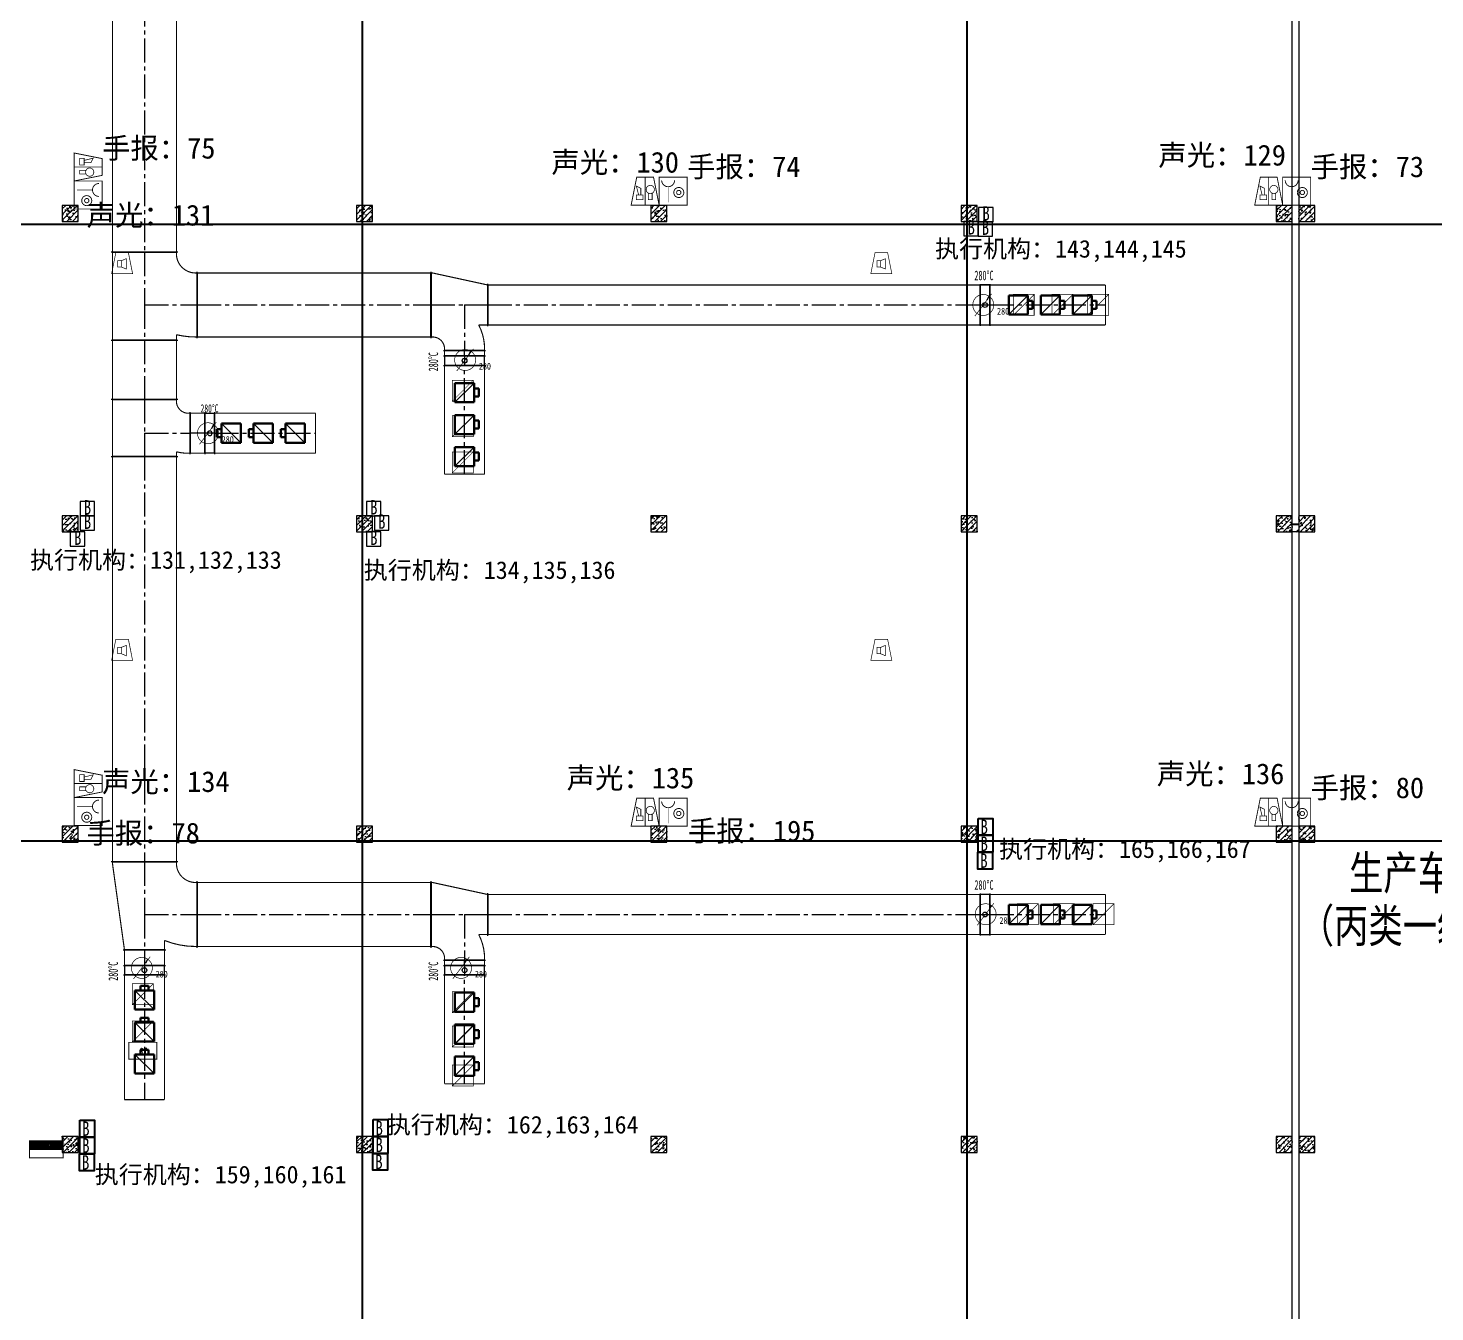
# Model space of a CAD drawing. Header units: millimetres. Extents: x -633009578 to 5705885, y -633235091 to 2571734.
# Drawn here: x 3562003 to 3605976, y 1928770 to 1968891 of the extents above; entities that cross this region are included whole.
import ezdxf

# ---------------------------------------------------------------- set-up
doc = ezdxf.new("R2010")
doc.units = ezdxf.units.MM
doc.header["$LTSCALE"] = 1000
doc.header["$MEASUREMENT"] = 0
doc.linetypes.add('CENTER2', pattern=[1.125, 0.75, -0.125, 0.125, -0.125])
doc.layers.get('0').update_dxf_attribs({"color": 9})
for name, color, linetype in [('000000000000电气', 7, 'Continuous'), ('A-COLUM(柱)', 255, 'Continuous'), ('A-FLOR(看线)', 8, 'Continuous'), ('A-HATH(填充)', 8, 'Continuous'), ('A-TEXT(房间)', 243, 'Continuous'), ('A-WALL(墙)', 255, 'Continuous'), ('DUCT-排烟中心线', 5, 'CENTER2'), ('DUCT-排烟法兰', 4, 'Continuous'), ('DUCT-排烟管', 2, 'Continuous'), ('DUCT-排烟管端线', 4, 'Continuous'), ('DUCT-排烟阀门', 7, 'Continuous'), ('DUCT-排风风口', 7, 'Continuous'), ('HVAC-water Dim-SF', 241, 'Continuous'), ('设备-消防', 3, 'Continuous'), ('设备-箱柜', 3, 'Continuous')]:
    doc.layers.add(name, color=color, linetype=linetype)
doc.styles.add('_TCH', font='simhei.ttf', dxfattribs={"width": 0.75, "bigfont": 'hztxt.shx'})
doc.styles.add('_THVAC_DIM', font='simhei.ttf', dxfattribs={"width": 0.8, "height": 3.5, "bigfont": 'HZTXT'})
doc.styles.add('IDQSTYLE', font='simhei.ttf', dxfattribs={"width": 0.707, "bigfont": 'hztxt.shx'})
doc.styles.add('SF', font='simhei.ttf', dxfattribs={"width": 0.75, "bigfont": '@@@hztxt.shx'})
doc.styles.get("Standard").update_dxf_attribs({"font": 'simhei.ttf', "bigfont": 'hztxt.shx'})
doc.styles.add('宋体', font='simhei.ttf')

# ---------------------------------------------------------------- blocks, each defined once
blk = doc.blocks.new('HC001303')
at = {"color": 0, "linetype": 'Continuous'}
blk.add_line((1.147673841419251, 1.538953517481514), (1.735401947549264, 2.599742189978989), dxfattribs=at)
at = {"color": 0, "linetype": 'Continuous', "const_width": 0.2}
blk.add_lwpolyline([(2.673745217742495e-14, -3.125, 0.1989123673796571), (2.209708691207992, -2.209708691207937, 0.1989123673796571), (3.125000000000028, -4.323120637516818e-16, 0.1989123673796568), (2.209708691207993, 2.209708691207993, 0.1989123673796569), (2.841876514387939e-14, 3.125, 0.1989123673796569), (-2.209708691207936, 2.209708691207994, 0.1989123673796568), (-3.124999999999972, 2.10353517373855e-15, 0.1989123673796572), (-2.209708691207937, -2.209708691207936, 0.1989123673796571)], format="xyb", close=True, dxfattribs=at)
blk.add_lwpolyline([(-2.500110713345594, -3.281016827298258), (2.47847216535268, 3.297393019579605)], dxfattribs=at)
at = {"color": 0, "style": 'IDQSTYLE', "width": 0.7}
for tag, p in [('280', (4.109408226946883, -2.854615367737885)), ('PSFHATT', (5.125000010000028, -3.281016827298258))]:
    blk.add_attdef(tag, p, '', height=2, dxfattribs=at)
blk = doc.blocks.new('HC001298')
at = {"color": 0, "linetype": 'Continuous', "const_width": 0.2}
blk.add_lwpolyline([(-3.125, 3.125), (3.125, 3.125), (3.125, -3.125), (-3.125, -3.125)], close=True, dxfattribs=at)
blk.add_lwpolyline([(-3.125, -3.125), (3.125, 3.125)], dxfattribs=at)
at = {"color": 0, "style": 'IDQSTYLE', "width": 0.7}
blk.add_attdef('PSFHATT', (5.125, -3.125), '', height=2.5, dxfattribs=at)
blk = doc.blocks.new('HC001213')
at = {"color": 0, "linetype": 'Continuous', "const_width": 0.2}
blk.add_lwpolyline([(-1.875, 3.125), (1.875, 3.125), (3.125, -3.125), (-3.125, -3.125)], close=True, dxfattribs=at)
for points in [[(-1.293653517016746, 0.7382802506738564), (-0.243653517016746, 0.7382802506738564), (-0.243653517016746, -1.136719749326144), (-1.293653517016746, -1.136719749326144), (-1.293653517016746, 0.7382802506738564)], [(-0.243653517016746, 0.7382802506738564), (1.231346482983254, 1.338280250673856), (1.231346482983254, -1.736719749326144), (-0.243653517016746, -1.136719749326144)]]:
    blk.add_lwpolyline(points, dxfattribs=at)
at = {"color": 0, "style": 'IDQSTYLE', "width": 0.7}
blk.add_attdef('PSFHATT', (5.125, -3.125), '', height=2.5, dxfattribs=at)
blk = doc.blocks.new('HC001212')
at = {"color": 0, "linetype": 'Continuous', "const_width": 0.2}
blk.add_lwpolyline([(-1.875, 3.125), (1.875, 3.125), (3.125, -3.125), (-3.125, -3.125)], close=True, dxfattribs=at)
at = {"color": 0, "linetype": 'Continuous'}
for points, const_width in [([(0, 3.125), (0, -3.125)], 0.2), ([(-1.459485991813081, -0.8805239327332393), (-1.95948599181308, 1.119476067266761), (-0.9594859918130805, 0.619476067266761), (-0.9594859918130805, -0.8805239327332393)], 0.16), ([(-1.959485991813081, -1.880523932733239), (-1.95948599181308, -0.8805239327332393), (-0.4594859918130805, -0.8805239327332393), (-0.4594859918130805, -1.880523932733239), (-1.959485991813081, -1.880523932733239)], 0.16), ([(0.7290485194275803, -0.380523932733239), (0.7290485194281489, -1.880523932733239), (1.569048519428149, -1.880523932733239), (1.569048519430491, -0.380523932733239)], 0.16)]:
    blk.add_lwpolyline(points, dxfattribs=dict(at, const_width=const_width))
at = {"color": 0, "linetype": 'Continuous', "const_width": 0.16}
blk.add_lwpolyline([(1.799048519428144, -0.2905239327332435, 0.1989123673796631), (2.068287334970649, 0.3594760672667566, 0.1989123673796631), (1.799048519428145, 1.009476067266757, 0.1989123673796404), (1.149048519428189, 1.278714882809276, 0.1989123673796654), (0.4990485194281443, 1.009476067266757, 0.198912367379653), (0.2298097038856248, 0.3594760672667572, 0.1989123673796529), (0.4990485194281444, -0.2905239327332433, 0.1989123673796571), (1.14904851942816, -0.5597627482757622, 0.1989123673796488)], format="xyb", close=True, dxfattribs=at)
at = {"color": 0, "style": 'IDQSTYLE', "width": 0.7}
blk.add_attdef('PSFHATT', (5.125, -3.125), '', height=2.5, dxfattribs=at)
blk = doc.blocks.new('HC001208')
at = {"color": 0, "linetype": 'Continuous', "const_width": 0.2}
blk.add_lwpolyline([(-3.125, 3.125), (3.125, 3.125), (3.125, -3.125), (-3.125, -3.125)], close=True, dxfattribs=at)
blk.add_lwpolyline([(-2.560875308812533, 2.421549273106315, 0.198912367379651), (-2.13910907372117, 1.40331550819771, 0.1989123673796632), (-1.120875308812534, 0.9815492731063138, 0.1989123673796561), (-0.1026415439039181, 1.403315508197666, 0.1989123673796525), (0.3191246911874668, 2.421549273106313)], format="xyb", dxfattribs=at)
at = {"color": 0, "linetype": 'Continuous', "const_width": 0.128}
blk.add_lwpolyline([(-1.120875308812544, 0.9815492731063138), (-1.120875308812535, -2.518826738720627)], dxfattribs=at)
at = {"color": 0, "linetype": 'Continuous', "const_width": 0.2}
for points in [[(2.383210274305692, -0.3093507400644881, 0.9999999999999997), (0.1432102743056918, -0.3093507400644877, 0.9999999999999999)], [(0.7832102743056915, -0.3093507400644884, 0.9999999999999994), (1.743210274305692, -0.3093507400644881, 0.9999999999999994)]]:
    blk.add_lwpolyline(points, format="xyb", close=True, dxfattribs=at)
at = {"color": 0, "style": 'IDQSTYLE', "width": 0.7}
blk.add_attdef('PSFHATT', (5.125, -3.125), '', height=2.5, dxfattribs=at)
blk = doc.blocks.new('HC001180')
at = {"color": 0, "linetype": 'Continuous', "const_width": 0.2}
blk.add_lwpolyline([(-3.125, 1.875000000000028), (3.125, 1.875000000000028), (3.125, -1.874999999999972), (-3.125, -1.874999999999972)], close=True, dxfattribs=at)
at = {"color": 0, "style": 'IDQSTYLE', "width": 0.7}
for tag, p in [('SI', (-0.7698887372055268, -0.8480397754184743)), ('PSFHATT', (5.125, -1.874999999999972))]:
    blk.add_attdef(tag, p, '', height=1.5, dxfattribs=at)
blk = doc.blocks.new('*X27')
at = {"color": 0}
for p, q in [((99.8306862801869, 192.7445173280992), (101.9907448318158, 194.9045758797282)), ((99.8306862801869, 193.1687813968112), (101.5664807631039, 194.9045758797282)), ((99.8306862801869, 193.5930454655231), (101.142216694392, 194.9045758797282)), ((99.8306862801869, 194.017309534235), (100.71795262568, 194.9045758797282)), ((99.8306862801869, 194.441573602947), (100.2936885569681, 194.9045758797282)), ((99.8306862801869, 194.8658376716589), (99.86942448825616, 194.9045758797282)), ((99.91500890052772, 192.4045758797282), (102.4150089005277, 194.9045758797282)), ((100.3392729692396, 192.4045758797282), (102.8392729692397, 194.9045758797282)), ((100.7635370379516, 192.4045758797282), (103.2635370379516, 194.9045758797282)), ((101.1878011066635, 192.4045758797282), (103.6878011066635, 194.9045758797282)), ((101.6120651753754, 192.4045758797282), (104.1120651753754, 194.9045758797282)), ((102.0363292440874, 192.4045758797282), (104.5363292440874, 194.9045758797282)), ((102.4605933127993, 192.4045758797282), (104.9605933127993, 194.9045758797282)), ((102.8848573815112, 192.4045758797282), (105.3848573815112, 194.9045758797282)), ((103.3091214502232, 192.4045758797282), (105.8091214502232, 194.9045758797282)), ((103.7333855189351, 192.4045758797282), (106.2333855189351, 194.9045758797282)), ((104.157649587647, 192.4045758797282), (106.657649587647, 194.9045758797282)), ((104.5819136563589, 192.4045758797282), (107.0819136563589, 194.9045758797282)), ((105.0061777250709, 192.4045758797282), (107.5061777250709, 194.9045758797282)), ((105.4304417937828, 192.4045758797282), (107.9304417937828, 194.9045758797282)), ((105.8547058624947, 192.4045758797282), (108.3547058624947, 194.9045758797282)), ((106.2789699312067, 192.4045758797282), (108.7789699312067, 194.9045758797282)), ((106.7032339999186, 192.4045758797282), (109.2032339999186, 194.9045758797282)), ((107.1274980686305, 192.4045758797282), (109.6274980686305, 194.9045758797282)), ((107.5517621373425, 192.4045758797282), (109.8306862801869, 194.6835000225726)), ((107.9760262060544, 192.4045758797282), (109.8306862801869, 194.2592359538607)), ((108.4002902747663, 192.4045758797282), (109.8306862801869, 193.8349718851487)), ((108.8245543434782, 192.4045758797282), (109.8306862801869, 193.4107078164368)), ((109.2488184121902, 192.4045758797282), (109.8306862801869, 192.9864437477249)), ((109.6730824809021, 192.4045758797282), (109.8306862801869, 192.562179679013))]:
    blk.add_line(p, q, dxfattribs=at)
blk = doc.blocks.new('HC000427')
at = {"color": 0, "linetype": 'Continuous', "const_width": 0.3}
blk.add_lwpolyline([(5, 2.5), (-5, 2.5), (-5, -2.5), (5, -2.5)], close=True, dxfattribs=at)
blk.add_lwpolyline([(5, 0), (-5, 0)], dxfattribs=at)
at = {"color": 0, "linetype": 'Continuous'}
blk.add_blockref('*X27', (-104.8306862801869, -194.9045758797282), dxfattribs=at)
at = {"color": 0, "style": 'IDQSTYLE', "width": 0.7}
blk.add_attdef('PSFHATT', (7, -2.5), '', height=2.5, dxfattribs=at)
blk = doc.blocks.new('_FZH')
h = blk.add_hatch()
h.set_pattern_fill('钢筋混凝土', color=256, scale=0.1, style=0)
h.set_pattern_definition([(45, (0, 0), (-0.1767766952966369, 0.1767766952966369), []), (50, (0, 0), (0.7172601826007535, -0.06275213498259512), [0.07500000000000001, -0.8250000000000001]), (355, (0, 0), (-0.138751333613, 0.7521921337000119), [0.06, -0.66]), (100.4514, (0.05977168000000001, -0.00522934), (0.5785093817140216, 0.6894395420609536), [0.06374019, -0.701142112]), (46.1842, (0, 0.2), (1.067241048625645, -0.1655190143290181), [0.1125, -1.2375]), (96.6356, (0.088936745, 0.186206693), (0.9346627055487033, 0.9741178709004418), [0.095610288, -1.051713]), (351.1842, (0, 0.2), (0.9346619451336272, 0.9741186009253247), [0.09000000000000001, -0.9900000000000001]), (21, (0.1, 0.15), (0.5969070521184617, -0.4026188906653388), [0.07500000000000001, -0.8250000000000001]), (326, (0.1, 0.15), (0.2433153319215824, 0.7251500450468529), [0.06, -0.66]), (71.4514, (0.149742233, 0.116448394), (0.84022262858149, 0.3225304967099524), [0.06374019, -0.701142112]), (37.50000000000001, (0, 0), (0.01215985531729062, 0.3328938538313115), [0, -0.652, 0, -0.67, 0, -0.6625000000000001]), (7.499999999999999, (0, 0), (0.2630695374421486, 0.3944117118823603), [0, -0.382, 0, -0.637, 0, -0.2525]), (-32.5, (-0.223, 0), (0.533822436172409, -0.02255487173437976), [0, -0.25, 0, -0.78, 0, -1.035]), (-42.5, (-0.323, 0), (0.5831861693423862, 0.1001049823323177), [0, -0.325, 0, -0.518, 0, -0.735])])
h.paths.add_polyline_path([(-0.5, -0.5), (0.5, -0.5), (0.5, 0.5), (-0.5, 0.5)])
blk.add_lwpolyline([(-0.5, -0.5), (0.5, -0.5), (0.5, 0.5), (-0.5, 0.5)], close=True)
blk = doc.blocks.new('00000594Cent')
at = {"lineweight": -2}
blk.add_line((-218.75, 1.4210854715202e-14), (218.75, 1.4210854715202e-14), dxfattribs=at)
at = {"color": 0, "linetype": 'ByBlock', "lineweight": -2}
blk.add_circle((0, 1.4210854715202e-14), 125, dxfattribs=at)
blk = doc.blocks.new('00000594Body')
at = {"color": 0, "linetype": 'ByBlock', "lineweight": -2}
for p, q in [((-250, -500), (-249.9999999999964, 500)), ((250, 500), (-250, 500)), ((250, -500), (250.0000000000036, 500)), ((-250, -500), (250, -500))]:
    blk.add_line(p, q, dxfattribs=at)
blk = doc.blocks.new('$风口$00000116')
blk.add_line((-100, 100), (100, -100))
at = {"lineweight": 40}
for p, q in [((100, 100), (-100, 100)), ((-100, 100), (-100, -100)), ((100, -100), (100, 100)), ((-100, -100), (100, -100)), ((-41.83000000000175, -100), (-41.83000000000175, -148.9999999999982)), ((41.83000000000175, -148.9999999999982), (41.83000000000175, -100)), ((-41.83000000000175, -148.9999999999982), (41.83000000000175, -148.9999999999982))]:
    blk.add_line(p, q, dxfattribs=at)

msp = doc.modelspace()

# ---------------------------------------------------------------- hatches: boundary and pattern name
at = {"layer": 'A-HATH(填充)'}
h = msp.add_hatch(dxfattribs=at)
h.set_pattern_fill('空心砖', color=256, scale=100, style=0)
h.set_pattern_definition([(0, (1102221.475196039, 677977.5160347573), (0, 350), []), (37.875, (1102621.475196039, 677977.5160347573), (-169.61527734408, 218.0766567528281), []), (90, (1102621.475196039, 677977.5160347573), (-450, 2.755455298081545e-14), [])])
h.paths.add_polyline_path([(3601519.994031749, 1953389.596922379), (3601519.994031749, 1953149.596922404), (3601719.994031749, 1953149.596922424), (3601719.994031749, 1953389.596922379)])

# ---------------------------------------------------------------- linework, layer by layer
at = {"layer": '000000000000电气', "color": 2, "lineweight": 35}
for p, q in [((3572441.272534234, 1993862.053400545), (3572441.272534234, 1957325.379799295)), ((3591345.586111472, 1993771.167277596), (3591345.586111472, 1968503.353956278)), ((3591345.586111472, 1968503.353956278), (3591345.586111472, 1929605.458280978)), ((3532604.975974375, 1962764.457566041), (3598960.964854086, 1962764.457566041)), ((3598960.964854086, 1962764.457566041), (3652910.974463459, 1962764.457566041)), ((3572441.272534234, 1957325.379799295), (3572441.272534234, 1929787.336706798)), ((3533050.317977278, 1943487.510883049), (3588673, 1943487.510883049)), ((3587382.042289505, 1943487.510883049), (3643368.472402802, 1943487.510883049)), ((3572441.272534234, 1929787.336706798), (3572441.272534234, 1922642.291462322)), ((3591345.586111472, 1929605.458280978), (3591345.586111472, 1921716.22907113))]:
    msp.add_line(p, q, dxfattribs=at)
at = {"layer": '000000000000电气', "color": 1, "lineweight": 35}
for points in [[(3591698.813122721, 1944192.583790851), (3592159.151148516, 1944192.583790851), (3592159.151148516, 1943664.241283974), (3591698.813122721, 1943664.241283974)], [(3591698.813122721, 1943664.241283974), (3592159.151148516, 1943664.241283974), (3592159.151148516, 1943135.898777097), (3591698.813122721, 1943135.898777097)], [(3591689.22755239, 1943135.967925946), (3592149.565578184, 1943135.967925946), (3592149.565578184, 1942607.625419069), (3591689.22755239, 1942607.625419069)], [(3563616.82570585, 1934761.223754668), (3564077.163731644, 1934761.223754668), (3564077.163731644, 1934232.88124779), (3563616.82570585, 1934232.88124779)], [(3572786.912488283, 1934780.629532412), (3573247.250514077, 1934780.629532412), (3573247.250514077, 1934252.287025535), (3572786.912488283, 1934252.287025535)], [(3563616.82570585, 1934232.88124779), (3564077.163731644, 1934232.88124779), (3564077.163731644, 1933704.538740913), (3563616.82570585, 1933704.538740913)], [(3572786.912488283, 1934252.287025535), (3573247.250514077, 1934252.287025535), (3573247.250514077, 1933723.944518657), (3572786.912488283, 1933723.944518657)], [(3563609.667044547, 1933705.007788855), (3564070.005070342, 1933705.007788855), (3564070.005070342, 1933176.665281978), (3563609.667044547, 1933176.665281978)], [(3572777.326917951, 1933724.013667507), (3573237.664943746, 1933724.013667507), (3573237.664943746, 1933195.671160629), (3572777.326917951, 1933195.671160629)]]:
    msp.add_lwpolyline(points, close=True, dxfattribs=at)
at = {"layer": 'A-FLOR(看线)'}
for points in [[(3601519.994031749, 1923899.596922424), (3601519.994031749, 1991599.596922424)], [(3601719.994031751, 1991099.596922424), (3601719.994031751, 1923899.596922424)]]:
    msp.add_lwpolyline(points, dxfattribs=at)
at = {"layer": 'A-WALL(墙)'}
for p, q in [((3601719.994031, 1953389.596922581), (3601519.994031977, 1953389.596923105)), ((3601719.994031, 1953149.596922581), (3601519.994031977, 1953149.596922914))]:
    msp.add_line(p, q, dxfattribs=at)
at = {"layer": 'DUCT-排烟中心线', "color": 8}
for p, q in [((3565637.719123308, 1974197.480873717), (3565637.719123308, 1961889.420811058)), ((3565637.719123308, 1961889.220811059), (3565637.719123308, 1960239.220811059)), ((3565637.719123308, 1960239.220811059), (3565637.719123308, 1959139.220811059)), ((3565637.719123308, 1960239.220811059), (3567287.719123308, 1960239.220811059)), ((3567287.919123308, 1960239.220811059), (3574595.794055161, 1960239.220811059)), ((3574595.99405516, 1960239.220811059), (3575645.99405516, 1960239.220811059)), ((3575645.99405516, 1960239.220811059), (3576370.99405516, 1960239.220811059)), ((3575645.99405516, 1960239.220811059), (3575645.99405516, 1958814.220811059)), ((3576371.19405516, 1960239.220811059), (3591765.242031269, 1960239.220811059)), ((3592065.642031269, 1960239.220811059), (3595680.396311313, 1960239.220811059)), ((3565637.719123308, 1959139.020811059), (3565637.719123308, 1957280.144228005)), ((3575645.99405516, 1958649.466706806), (3575645.99405516, 1958814.020811059)), ((3575645.99405516, 1954949.637264618), (3575645.99405516, 1958349.066706806)), ((3565637.719123308, 1957279.944228005), (3565637.719123308, 1956229.944228005)), ((3565637.719123308, 1956229.944228005), (3565637.719123308, 1955504.944228005)), ((3565637.719123308, 1956229.944228005), (3567062.719123308, 1956229.944228005)), ((3567528.308926246, 1956229.944228005), (3567062.919123308, 1956229.944228005)), ((3567828.708926246, 1956229.944228005), (3570988.327326716, 1956229.944228005)), ((3565637.719123308, 1955504.744228005), (3565637.719123308, 1942839.377834324)), ((3565637.719123308, 1942839.177834324), (3565637.719123308, 1941189.177834324)), ((3565637.719123308, 1941189.177834324), (3565637.719123308, 1940089.177834324)), ((3565637.719123308, 1941189.177834324), (3567287.719123308, 1941189.177834324)), ((3567287.919123308, 1941189.177834324), (3574595.794055161, 1941189.177834324)), ((3574595.99405516, 1941189.177834324), (3575645.99405516, 1941189.177834324)), ((3575645.99405516, 1941189.177834324), (3576370.99405516, 1941189.177834324)), ((3575645.99405516, 1941189.177834324), (3575645.99405516, 1939764.177834324)), ((3576371.19405516, 1941189.177834324), (3591765.242031269, 1941189.177834324)), ((3592065.642031269, 1941189.177834324), (3595680.396311313, 1941189.177834324)), ((3565637.719123308, 1940088.977834324), (3565637.719123308, 1939599.423730072)), ((3575645.99405516, 1939599.423730071), (3575645.99405516, 1939763.977834324)), ((3565637.719123308, 1939299.023730071), (3565637.719123308, 1935400.481584573)), ((3575645.99405516, 1935899.594287884), (3575645.99405516, 1939299.023730071))]:
    msp.add_line(p, q, dxfattribs=at)
at = {"layer": 'DUCT-排烟法兰', "color": 8}
for p, q in [((3566677.719123308, 1961889.320811059), (3564597.719123308, 1961889.320811059)), ((3567287.819123309, 1959199.220811059), (3567287.819123309, 1961279.220811059)), ((3574595.89405516, 1961279.220811059), (3574595.89405516, 1959199.220811059)), ((3576371.09405516, 1959574.220811059), (3576371.09405516, 1960904.220811059)), ((3591765.342031269, 1960894.220811059), (3591765.342031269, 1959584.220811059)), ((3592065.542031269, 1960894.220811059), (3592065.542031269, 1959584.220811059)), ((3564597.719123308, 1959139.120811058), (3566677.719123308, 1959139.120811058)), ((3574990.99405516, 1958814.120811058), (3576300.99405516, 1958814.120811058)), ((3574990.99405516, 1958649.366706806), (3576300.99405516, 1958649.366706806)), ((3574990.99405516, 1958349.166706806), (3576300.99405516, 1958349.166706806)), ((3566677.719123308, 1957280.044228005), (3564597.719123308, 1957280.044228005)), ((3567062.819123309, 1955574.944228005), (3567062.819123309, 1956884.944228005)), ((3567528.408926246, 1956884.944228005), (3567528.408926246, 1955574.944228005)), ((3567828.608926246, 1956884.944228005), (3567828.608926246, 1955574.944228005)), ((3564597.719123308, 1955504.844228005), (3566677.719123308, 1955504.844228005)), ((3566677.719123308, 1942839.277834324), (3564597.719123308, 1942839.277834324)), ((3567287.819123309, 1940149.177834324), (3567287.819123309, 1942229.177834324)), ((3574595.89405516, 1942229.177834324), (3574595.89405516, 1940149.177834324)), ((3576371.09405516, 1940524.177834324), (3576371.09405516, 1941854.177834324)), ((3591765.342031269, 1941844.177834324), (3591765.342031269, 1940534.177834324)), ((3592065.542031269, 1941844.177834324), (3592065.542031269, 1940534.177834324)), ((3564972.719123308, 1940089.077834324), (3566302.719123308, 1940089.077834324)), ((3574990.99405516, 1939764.077834324), (3576300.99405516, 1939764.077834324)), ((3564982.719123308, 1939599.323730072), (3566292.719123308, 1939599.323730072)), ((3564982.719123308, 1939299.123730071), (3566292.719123308, 1939299.123730071)), ((3574990.99405516, 1939599.323730072), (3576300.99405516, 1939599.323730072)), ((3574990.99405516, 1939299.123730071), (3576300.99405516, 1939299.123730071))]:
    msp.add_line(p, q, dxfattribs=at)
at = {"layer": 'DUCT-排烟管', "color": 8, "const_width": 35}
for points in [[(3564637.719123308, 1974197.480873717), (3564637.719123308, 1961889.420811058)], [(3566637.719123308, 1961889.420811058), (3566637.719123308, 1974197.480873717)], [(3564637.719123308, 1961839.220811059), (3564637.719123308, 1961889.220811059)], [(3564637.719123308, 1959139.220811059), (3564637.719123308, 1961839.220811059)], [(3566637.719123308, 1961889.220811059), (3566637.719123308, 1961839.220811059)], [(3567237.719123308, 1961239.220811059), (3567287.719123308, 1961239.220811059)], [(3574595.794055161, 1961239.220811059), (3567287.919123308, 1961239.220811059)], [(3574645.99405516, 1961239.220811059), (3574595.99405516, 1961239.220811059)], [(3576370.99405516, 1960864.220811059), (3574645.99405516, 1961239.220811059)], [(3591765.242031269, 1960864.220811059), (3576371.19405516, 1960864.220811059)], [(3591765.442031268, 1960864.220811059), (3592065.442031268, 1960864.220811059)], [(3595680.396311313, 1960864.220811059), (3592065.642031269, 1960864.220811059)], [(3595680.396311313, 1959614.220811059), (3595680.396311313, 1960864.220811059)], [(3576087.564379494, 1959614.220811059), (3576370.99405516, 1959614.220811059)], [(3576371.19405516, 1959614.220811059), (3591765.242031269, 1959614.220811059)], [(3592065.442031268, 1959614.220811059), (3591765.442031268, 1959614.220811059)], [(3592065.642031269, 1959614.220811059), (3595680.396311313, 1959614.220811059)], [(3564637.719123308, 1959139.020811059), (3564637.719123308, 1957280.144228005)], [(3566637.719123308, 1959309.398682924), (3566637.719123308, 1959139.220811059)], [(3566637.719123308, 1957280.144228005), (3566637.719123308, 1959139.020811059)], [(3567287.719123308, 1959239.220811059), (3567237.719123308, 1959239.220811059)], [(3567287.919123308, 1959239.220811059), (3574595.794055161, 1959239.220811059)], [(3574595.99405516, 1959239.220811059), (3574645.99405516, 1959239.220811059)], [(3575020.99405516, 1958864.220811059), (3575020.99405516, 1958814.220811059)], [(3575020.99405516, 1958814.020811059), (3575020.99405516, 1958649.466706806)], [(3575020.99405516, 1958349.266706806), (3575020.99405516, 1958649.266706806)], [(3576270.99405516, 1958814.220811059), (3576270.99405516, 1958864.220811059)], [(3576270.99405516, 1958649.466706806), (3576270.99405516, 1958814.020811059)], [(3576270.99405516, 1958649.266706806), (3576270.99405516, 1958349.266706806)], [(3575020.99405516, 1958349.066706806), (3575020.99405516, 1954949.637264618)], [(3576270.99405516, 1954949.637264618), (3576270.99405516, 1958349.066706806)], [(3564637.719123308, 1957229.944228005), (3564637.719123308, 1957279.944228005)], [(3566637.719123308, 1957279.944228005), (3566637.719123308, 1957229.944228005)], [(3564637.719123308, 1955504.944228005), (3564637.719123308, 1957229.944228005)], [(3567012.719123308, 1956854.944228005), (3567062.719123308, 1956854.944228005)], [(3567528.308926246, 1956854.944228005), (3567062.919123308, 1956854.944228005)], [(3567528.508926246, 1956854.944228005), (3567828.508926246, 1956854.944228005)], [(3570988.327326716, 1956854.944228005), (3567828.708926246, 1956854.944228005)], [(3570988.327326716, 1955604.944228005), (3570988.327326716, 1956854.944228005)], [(3564637.719123308, 1955504.744228005), (3564637.719123308, 1942839.377834324)], [(3566637.719123308, 1955648.805397921), (3566637.719123308, 1955504.944228005)], [(3566637.719123308, 1942839.377834324), (3566637.719123308, 1955504.744228005)], [(3567062.719123308, 1955604.944228005), (3567012.719123308, 1955604.944228005)], [(3567062.919123308, 1955604.944228005), (3567528.308926246, 1955604.944228005)], [(3567828.508926246, 1955604.944228005), (3567528.508926246, 1955604.944228005)], [(3567828.708926246, 1955604.944228005), (3570988.327326716, 1955604.944228005)], [(3575020.99405516, 1954949.637264618), (3576270.99405516, 1954949.637264618)], [(3564637.719123308, 1942789.177834324), (3564637.719123308, 1942839.177834324)], [(3565012.719123308, 1940089.177834324), (3564637.719123308, 1942789.177834324)], [(3566637.719123308, 1942839.177834324), (3566637.719123308, 1942789.177834324)], [(3567237.719123308, 1942189.177834324), (3567287.719123308, 1942189.177834324)], [(3574595.794055161, 1942189.177834324), (3567287.919123308, 1942189.177834324)], [(3574645.99405516, 1942189.177834324), (3574595.99405516, 1942189.177834324)], [(3576370.99405516, 1941814.177834324), (3574645.99405516, 1942189.177834324)], [(3591765.242031269, 1941814.177834324), (3576371.19405516, 1941814.177834324)], [(3591765.442031268, 1941814.177834324), (3592065.442031268, 1941814.177834324)], [(3595680.396311313, 1941814.177834324), (3592065.642031269, 1941814.177834324)], [(3595680.396311313, 1940564.177834324), (3595680.396311313, 1941814.177834324)], [(3576087.564379494, 1940564.177834324), (3576370.99405516, 1940564.177834324)], [(3576371.19405516, 1940564.177834324), (3591765.242031269, 1940564.177834324)], [(3592065.442031268, 1940564.177834324), (3591765.442031268, 1940564.177834324)], [(3592065.642031269, 1940564.177834324), (3595680.396311313, 1940564.177834324)], [(3566262.719123308, 1940378.913326018), (3566262.719123308, 1940089.177834324)], [(3567287.719123308, 1940189.177834324), (3567237.719123308, 1940189.177834324)], [(3567287.919123308, 1940189.177834324), (3574595.794055161, 1940189.177834324)], [(3574595.99405516, 1940189.177834324), (3574645.99405516, 1940189.177834324)], [(3565012.719123308, 1940088.977834324), (3565012.719123308, 1939599.423730072)], [(3566262.719123308, 1939599.423730072), (3566262.719123308, 1940088.977834324)], [(3575020.99405516, 1939814.177834324), (3575020.99405516, 1939764.177834324)], [(3575020.99405516, 1939763.977834324), (3575020.99405516, 1939599.423730071)], [(3576270.99405516, 1939764.177834324), (3576270.99405516, 1939814.177834324)], [(3576270.99405516, 1939599.423730071), (3576270.99405516, 1939763.977834324)], [(3565012.719123308, 1939299.223730071), (3565012.719123308, 1939599.223730071)], [(3565012.719123308, 1939299.023730071), (3565012.719123308, 1935400.481584573)], [(3566262.719123308, 1939599.223730071), (3566262.719123308, 1939299.223730071)], [(3566262.719123308, 1935400.481584573), (3566262.719123308, 1939299.023730071)], [(3575020.99405516, 1939299.223730071), (3575020.99405516, 1939599.223730071)], [(3575020.99405516, 1939299.023730071), (3575020.99405516, 1935899.594287884)], [(3576270.99405516, 1939599.223730071), (3576270.99405516, 1939299.223730071)], [(3576270.99405516, 1935899.594287884), (3576270.99405516, 1939299.023730071)], [(3575020.99405516, 1935899.594287884), (3576270.99405516, 1935899.594287884)], [(3565012.719123308, 1935400.481584573), (3566262.719123308, 1935400.481584573)]]:
    msp.add_lwpolyline(points, dxfattribs=at)
for points in [[(3566637.719123308, 1961839.220811059, 0.4142135623733224), (3567237.719123308, 1961239.220811059)], [(3576270.99405516, 1958864.220811059, 0.1205105108332361), (3576087.564379494, 1959614.220811059)], [(3566637.719123308, 1959309.398682924, 0.05828290405762875), (3567237.719123308, 1959239.220811059)], [(3575020.99405516, 1958864.220811059, 0.414213562373095), (3574645.99405516, 1959239.220811059)], [(3566637.719123308, 1957229.944228005, 0.414213562373095), (3567012.719123308, 1956854.944228005)], [(3566637.719123308, 1955648.805397921, 0.05828290405800862), (3567012.719123308, 1955604.944228005)], [(3566637.719123308, 1942789.177834324, 0.4142135623733224), (3567237.719123308, 1942189.177834324)], [(3576270.99405516, 1939814.177834324, 0.1205105108332361), (3576087.564379494, 1940564.177834324)], [(3566262.719123308, 1940378.913326018, 0.09639611762904213), (3567237.719123308, 1940189.177834324)], [(3575020.99405516, 1939814.177834324, 0.414213562373095), (3574645.99405516, 1940189.177834324)]]:
    msp.add_lwpolyline(points, format="xyb", dxfattribs=at)
at = {"layer": 'DUCT-排烟管端线', "color": 8}
for p, q in [((3564637.719123308, 1961889.420811058), (3566637.719123308, 1961889.420811058)), ((3564637.719123308, 1961889.220811059), (3566637.719123308, 1961889.220811059)), ((3567287.719123308, 1961239.220811059), (3567287.719123308, 1959239.220811059)), ((3567287.919123308, 1961239.220811059), (3567287.919123308, 1959239.220811059)), ((3574595.794055161, 1959239.220811059), (3574595.794055161, 1961239.220811059)), ((3574595.99405516, 1961239.220811059), (3574595.99405516, 1959239.220811059)), ((3576370.99405516, 1959614.220811059), (3576370.99405516, 1960864.220811059)), ((3576371.19405516, 1960864.220811059), (3576371.19405516, 1959614.220811059)), ((3591765.242031269, 1959614.220811059), (3591765.242031269, 1960864.220811059)), ((3591765.442031268, 1960864.220811059), (3591765.442031268, 1959614.220811059)), ((3592065.442031268, 1960864.220811059), (3592065.442031268, 1959614.220811059)), ((3592065.642031269, 1960864.220811059), (3592065.642031269, 1959614.220811059)), ((3566637.719123308, 1959139.220811059), (3564637.719123308, 1959139.220811059)), ((3566637.719123308, 1959139.020811059), (3564637.719123308, 1959139.020811059)), ((3575020.99405516, 1958814.220811059), (3576270.99405516, 1958814.220811059)), ((3576270.99405516, 1958814.020811059), (3575020.99405516, 1958814.020811059)), ((3575020.99405516, 1958649.466706806), (3576270.99405516, 1958649.466706806)), ((3576270.99405516, 1958649.266706806), (3575020.99405516, 1958649.266706806)), ((3576270.99405516, 1958349.266706806), (3575020.99405516, 1958349.266706806)), ((3576270.99405516, 1958349.066706806), (3575020.99405516, 1958349.066706806)), ((3564637.719123308, 1957280.144228005), (3566637.719123308, 1957280.144228005)), ((3564637.719123308, 1957279.944228005), (3566637.719123308, 1957279.944228005)), ((3567062.719123308, 1956854.944228005), (3567062.719123308, 1955604.944228005)), ((3567062.919123308, 1956854.944228005), (3567062.919123308, 1955604.944228005)), ((3567528.308926246, 1955604.944228005), (3567528.308926246, 1956854.944228005)), ((3567528.508926246, 1956854.944228005), (3567528.508926246, 1955604.944228005)), ((3567828.508926246, 1956854.944228005), (3567828.508926246, 1955604.944228005)), ((3567828.708926246, 1956854.944228005), (3567828.708926246, 1955604.944228005)), ((3566637.719123308, 1955504.944228005), (3564637.719123308, 1955504.944228005)), ((3566637.719123308, 1955504.744228005), (3564637.719123308, 1955504.744228005)), ((3564637.719123308, 1942839.377834324), (3566637.719123308, 1942839.377834324)), ((3564637.719123308, 1942839.177834324), (3566637.719123308, 1942839.177834324)), ((3567287.719123308, 1942189.177834324), (3567287.719123308, 1940189.177834324)), ((3567287.919123308, 1942189.177834324), (3567287.919123308, 1940189.177834324)), ((3574595.794055161, 1940189.177834324), (3574595.794055161, 1942189.177834324)), ((3574595.99405516, 1942189.177834324), (3574595.99405516, 1940189.177834324)), ((3576370.99405516, 1940564.177834324), (3576370.99405516, 1941814.177834324)), ((3576371.19405516, 1941814.177834324), (3576371.19405516, 1940564.177834324)), ((3591765.242031269, 1940564.177834324), (3591765.242031269, 1941814.177834324)), ((3591765.442031268, 1941814.177834324), (3591765.442031268, 1940564.177834324)), ((3592065.442031268, 1941814.177834324), (3592065.442031268, 1940564.177834324)), ((3592065.642031269, 1941814.177834324), (3592065.642031269, 1940564.177834324)), ((3566262.719123308, 1940089.177834324), (3565012.719123308, 1940089.177834324)), ((3566262.719123308, 1940088.977834324), (3565012.719123308, 1940088.977834324)), ((3575020.99405516, 1939764.177834324), (3576270.99405516, 1939764.177834324)), ((3576270.99405516, 1939763.977834324), (3575020.99405516, 1939763.977834324)), ((3565012.719123308, 1939599.423730072), (3566262.719123308, 1939599.423730072)), ((3566262.719123308, 1939599.223730071), (3565012.719123308, 1939599.223730071)), ((3566262.719123308, 1939299.223730071), (3565012.719123308, 1939299.223730071)), ((3566262.719123308, 1939299.023730071), (3565012.719123308, 1939299.023730071)), ((3575020.99405516, 1939599.423730071), (3576270.99405516, 1939599.423730071)), ((3576270.99405516, 1939599.223730071), (3575020.99405516, 1939599.223730071)), ((3576270.99405516, 1939299.223730071), (3575020.99405516, 1939299.223730071)), ((3576270.99405516, 1939299.023730071), (3575020.99405516, 1939299.023730071))]:
    msp.add_line(p, q, dxfattribs=at)
at = {"layer": 'HVAC-water Dim-SF', "color": 8, "linetype": 'Continuous'}
for points in [[(3592164.435464085, 1963285.872918356), (3591714.435464085, 1963285.872918356), (3591714.435464085, 1962835.872918356), (3592164.435464085, 1962835.872918356)], [(3591700.645922975, 1962849.596922419), (3591250.645922975, 1962849.596922419), (3591250.645922975, 1962399.596922419), (3591700.645922975, 1962399.596922419)], [(3592145.281810295, 1962840.076154914), (3591695.281810295, 1962840.076154914), (3591695.281810295, 1962390.076154914), (3592145.281810295, 1962390.076154914)], [(3564075.645922949, 1954099.596922424), (3563625.645922949, 1954099.596922424), (3563625.645922949, 1953649.596922424), (3564075.645922949, 1953649.596922424)], [(3573025.645922976, 1954099.596922419), (3572575.645922976, 1954099.596922419), (3572575.645922976, 1953649.596922419), (3573025.645922976, 1953649.596922419)], [(3564075.645922949, 1953649.596922424), (3563625.645922949, 1953649.596922424), (3563625.645922949, 1953199.596922424), (3564075.645922949, 1953199.596922424)], [(3573275.645922976, 1953653.863754588), (3572825.645922976, 1953653.863754588), (3572825.645922976, 1953203.863754588), (3573275.645922976, 1953203.863754588)], [(3563770.500003554, 1953149.596922424), (3563320.500003554, 1953149.596922424), (3563320.500003554, 1952699.596922424), (3563770.500003554, 1952699.596922424)], [(3573025.645922976, 1953147.629728188), (3572575.645922976, 1953147.629728188), (3572575.645922976, 1952697.629728188), (3573025.645922976, 1952697.629728188)]]:
    msp.add_lwpolyline(points, close=True, dxfattribs=at)

# ---------------------------------------------------------------- block references
at = {"layer": 'A-COLUM(柱)', "xscale": 500, "yscale": 500, "zscale": 500}
for p in [(3563319.994031749, 1963099.596922424), (3572519.994031749, 1963099.596922424), (3581719.994031749, 1963099.596922424), (3591419.994031749, 1963099.596922424), (3601269.994031749, 1963099.596922424), (3601969.994031749, 1963099.596922424), (3563319.994031749, 1953399.596922424), (3572519.994031749, 1953399.596922424), (3581719.994031749, 1953399.596922424), (3591419.994031749, 1953399.596922424), (3601269.994031749, 1953399.596922424), (3601969.994031749, 1953399.596922424), (3563319.994031749, 1943699.596922424), (3572519.994031749, 1943699.596922424), (3581719.994031749, 1943699.596922424), (3591419.994031749, 1943699.596922424), (3601269.994031749, 1943699.596922424), (3601969.994031749, 1943699.596922424), (3563319.994031749, 1933999.596922424), (3572519.994031749, 1933999.596922424), (3581719.994031749, 1933999.596922424), (3591419.994031749, 1933999.596922424), (3601269.994031749, 1933999.596922424), (3601969.994031749, 1933999.596922424)]:
    msp.add_blockref('_FZH', p, dxfattribs=at)
at = {"layer": 'DUCT-排烟阀门', "color": 8}
for name, p, xscale, yscale in [('00000594Body', (3591915.442031268, 1960239.220811059, 3000), 0.6, 1.25), ('00000594Cent', (3591915.442031268, 1960239.220811059, 3000), 0.6, 0.6), ('00000594Body', (3567678.508926246, 1956229.944228005, 3000), -0.6, 1.25), ('00000594Cent', (3567678.508926246, 1956229.944228005, 3000), -0.6, 0.6), ('00000594Body', (3591915.442031268, 1941189.177834324, 3000), 0.6, 1.25), ('00000594Cent', (3591915.442031268, 1941189.177834324, 3000), 0.6, 0.6)]:
    msp.add_blockref(name, p, dxfattribs=dict(at, xscale=xscale, yscale=yscale))
at = {"layer": 'DUCT-排烟阀门', "color": 8, "xscale": 0.6, "rotation": 270}
for name, p, yscale in [('00000594Body', (3575645.99405516, 1958499.266706806, 3000), 1.25), ('00000594Cent', (3575645.99405516, 1958499.266706806, 3000), 0.6), ('00000594Body', (3565637.719123308, 1939449.223730071, 3000), 1.25), ('00000594Cent', (3565637.719123308, 1939449.223730071, 3000), 0.6), ('00000594Body', (3575645.99405516, 1939449.223730071, 3000), 1.25), ('00000594Cent', (3575645.99405516, 1939449.223730071, 3000), 0.6)]:
    msp.add_blockref(name, p, dxfattribs=dict(at, yscale=yscale))
at = {"layer": 'DUCT-排风风口', "color": 8, "yscale": 3}
for p, xscale, rotation in [((3592956.747883851, 1960239.220811059, 2600), 3, 90), ((3593956.747883851, 1960239.220811059, 2600), 3, 90), ((3594956.747883851, 1960239.220811059, 2600), 3, 90), ((3575645.99405516, 1957499.266706647, 2600), 3, 90), ((3568349.120490653, 1956229.944228005, 2600), -3, 270), ((3569349.120490653, 1956229.944228005, 2600), -3, 270), ((3570349.120490653, 1956229.944228005, 2600), -3, 270), ((3575645.99405516, 1956499.266706647, 2600), 3, 90), ((3575645.99405516, 1955499.266706647, 2600), 3, 90), ((3592956.747883851, 1941189.177834324, 2600), 3, 90), ((3593956.747883851, 1941189.177834324, 2600), 3, 90), ((3594956.747883851, 1941189.177834324, 2600), 3, 90), ((3565637.719123308, 1938515.712350597, 2600), 3, 180), ((3575645.99405516, 1938449.223729913, 2600), 3, 90), ((3565637.719123308, 1937515.712350597, 2600), 3, 180), ((3575645.99405516, 1937449.223729913, 2600), 3, 90), ((3565637.719123308, 1936515.712350597, 2600), 3, 180), ((3575645.99405516, 1936449.223729913, 2600), 3, 90)]:
    msp.add_blockref('$风口$00000116', p, dxfattribs=dict(at, xscale=xscale, rotation=rotation))
at = {"layer": '设备-消防', "xscale": 140, "yscale": 140, "zscale": 140, "rotation": 270}
for name, p in [('HC001212', (3563877.494031718, 1964552.433219064)), ('HC001208', (3563877.494031718, 1963677.433219064)), ('HC001212', (3563877.494031718, 1945280.933219064)), ('HC001208', (3563877.494031718, 1944405.933219064))]:
    msp.add_blockref(name, p, dxfattribs=at)
at = {"layer": '设备-消防'}
for name, p, xscale, yscale, zscale in [('HC001212', (3581290.150561597, 1963797.54504838), 140, 140, 140), ('HC001208', (3582165.150561597, 1963797.54504838), 140, 140, 140), ('HC001212', (3600782.150561597, 1963797.54504838), 140, 140, 140), ('HC001208', (3601657.150561597, 1963797.54504838), 140, 140, 140), ('HC001213', (3564940, 1961545.125), 105, 105, 105), ('HC001213', (3588673, 1961545.125), 105, 105, 105), ('HC001298', (3593122.5, 1960239.220811069, 3000), 105, 105, 105), ('HC001298', (3594331.5, 1960239.220811069, 3000), 105, 105, 105), ('HC001298', (3595450, 1960239.220811069, 3000), 105, 105, 105), ('HC001298', (3575590.34216392, 1957560), 105, 105, 105), ('HC001298', (3575590.34216392, 1956448.5), 105, 105, 105), ('HC001298', (3575590.34216392, 1955321), 105, 105, 105), ('HC001213', (3564940, 1949459.125), 105, 105, 105), ('HC001213', (3588673, 1949459.125), 105, 105, 105), ('HC001212', (3581290.150561597, 1944388.903077884), 140, 140, 140), ('HC001208', (3582165.150561597, 1944388.903077884), 140, 140, 140), ('HC001212', (3600782.150561597, 1944388.903077884), 140, 140, 140), ('HC001208', (3601657.150561597, 1944388.903077884), 140, 140, 140), ('HC001298', (3593254, 1941196.807216495, 3000), 105, 105, 105), ('HC001298', (3594381.5, 1941196.807216495, 3000), 105, 105, 105), ('HC001298', (3595617.5, 1941196.807216495, 3000), 105, 105, 105), ('HC001298', (3565588.020610167, 1938701.723729908, 2600), 105, 105, 105), ('HC001298', (3575590.34216392, 1938449.223729908, 2600), 105, 105, 105), ('HC001298', (3565588.020610167, 1937529.223729908, 2600), 105, 105, 105), ('HC001298', (3575590.34216392, 1937372, 2600), 105, 105, 105), ('HC001298', (3575590.34216392, 1936160, 2600), 105, 105, 105)]:
    msp.add_blockref(name, p, dxfattribs=dict(at, xscale=xscale, yscale=yscale, zscale=zscale))
ref = msp.add_blockref('HC001303', (3591859.790140033, 1960239.220811069, 3000), dxfattribs=dict(at, xscale=105, yscale=105, zscale=105))
ref.add_attrib('280', '280', (3592291.278003862, 1959939.486197456, 3000), dxfattribs={"layer": '0', "color": 0, "height": 210, "width": 0.8})
ref = msp.add_blockref('HC001303', (3575662.473418951, 1958519.811342388, 3000), dxfattribs=dict(at, xscale=105, yscale=105, zscale=105))
ref.add_attrib('280', '280', (3576093.96128278, 1958220.076728776, 3000), dxfattribs={"layer": '0', "color": 0, "height": 210, "width": 0.8})
ref = msp.add_blockref('HC001303', (3567622.857035041, 1956229.944228023, 3000), dxfattribs=dict(at, xscale=105, yscale=105, zscale=105))
ref.add_attrib('280', '280', (3568054.34489887, 1955930.209614411, 3000), dxfattribs={"layer": '0', "color": 0, "height": 210, "width": 0.8})
ref = msp.add_blockref('HC001303', (3591934.401081085, 1941196.807216495, 3000), dxfattribs=dict(at, xscale=105, yscale=105, zscale=105))
ref.add_attrib('280', '280', (3592365.888944915, 1940897.072602883, 3000), dxfattribs={"layer": '0', "color": 0, "height": 210, "width": 0.8})
ref = msp.add_blockref('HC001303', (3565557.488933623, 1939520.082090527, 3000), dxfattribs=dict(at, xscale=105, yscale=105, zscale=105))
ref.add_attrib('280', '280', (3565988.976797452, 1939220.347476914, 3000), dxfattribs={"layer": '0', "color": 0, "height": 210, "width": 0.8})
ref = msp.add_blockref('HC001303', (3575537, 1939520.082090527, 3000), dxfattribs=dict(at, xscale=105, yscale=105, zscale=105))
ref.add_attrib('280', '280', (3575968.487863829, 1939220.347476914, 3000), dxfattribs={"layer": '0', "color": 0, "height": 210, "width": 0.8})
ref = msp.add_blockref('HC001180', (3565589.282999516, 1936930.617300941), dxfattribs=dict(at, xscale=140, yscale=140, zscale=140))
ref.add_attrib('SI', 'SI', (3565481.498576308, 1936811.891732383), dxfattribs={"layer": '0', "color": 0, "height": 210, "width": 0.8})
at = {"layer": '设备-箱柜', "xscale": 105, "yscale": 105, "zscale": 105, "rotation": 180}
msp.add_blockref('HC000427', (3562574.888519975, 1933848.338598337), dxfattribs=at)

# ---------------------------------------------------------------- texts
at = {"layer": '000000000000电气', "color": 2, "lineweight": 35, "style": '宋体'}
for s, p in [('手报：75', (3564314.994031718, 1964814.933219064)), ('手报：74', (3582602.650561597, 1964235.04504838)), ('手报：73', (3602094.650561597, 1964235.04504838)), ('手报：80', (3602094.650561597, 1944826.403077884)), ('手报：78', (3563825.89294948, 1943409.173951115)), ('手报：195', (3582625.396626299, 1943477.138160381))]:
    msp.add_text(s, height=650, dxfattribs=at).set_placement(p)
at = {"layer": '000000000000电气', "color": 5, "lineweight": 35, "style": '宋体'}
for s, p in [('声光：129', (3597333.446754762, 1964597.413598788)), ('声光：130', (3578360.771137458, 1964375.730121294)), ('声光：131', (3563834.184928109, 1962721.615668953)), ('声光：135', (3578838.538504603, 1945132.143318835)), ('声光：136', (3597284.817947977, 1945262.177057367)), ('声光：134', (3564314.994031718, 1945018.433219064))]:
    msp.add_text(s, height=650, dxfattribs=at).set_placement(p)
at = {"layer": '000000000000电气', "color": 20, "lineweight": 35, "true_color": 0xff5500, "style": '宋体'}
for s, p in [('执行机构：143,144,145', (3590351.681081345, 1961719.835470608)), ('执行机构：131,132,133', (3562062.795697236, 1951995.286480635)), ('执行机构：134,135,136', (3572494.896844485, 1951677.18505008)), ('执行机构：165,166,167', (3592352.366089617, 1942956.676641324)), ('执行机构：162,163,164', (3573216.546211313, 1934344.598583323)), ('执行机构：159,160,161', (3564085.289728954, 1932787.744776853))]:
    msp.add_text(s, height=550, dxfattribs=at).set_placement(p)
at = {"layer": 'A-TEXT(房间)', "style": '_TCH', "width": 0.75}
for s, p in [('生产车间九', (3603292.881269915, 1941965.516098537)), ('（丙类一级耐火等级）', (3601750.426388051, 1940313.780876781))]:
    msp.add_text(s, height=1050, dxfattribs=at).set_placement(p)
at = {"layer": 'DUCT-排烟阀门', "color": 8, "style": '_THVAC_DIM', "width": 0.5647058823529412}
for height, p in [(297.5, (3591583.442031268, 1961014.220811059, 3000)), (255, (3567393.937497675, 1956879.944228005, 3000)), (297.5, (3591583.442031268, 1941964.177834324, 3000))]:
    msp.add_text('280%%dC', height=height, dxfattribs=at).set_placement(p)
for p in [(3574818.130296054, 1958167.266706806, 3000), (3564809.855364202, 1939117.223730071, 3000), (3574818.130296054, 1939117.223730071, 3000)]:
    msp.add_text('280%%dC', height=297.5, rotation=90, dxfattribs=at).set_placement(p)
at = {"layer": 'HVAC-water Dim-SF', "color": 8, "linetype": 'Continuous', "style": 'SF', "width": 0.75}
for p in [(3591831.343176648, 1962876.747131123, 5600), (3591367.553635539, 1962440.471135186, 5600), (3591812.189522859, 1962430.950367681, 5600), (3563742.553635513, 1953690.471135191, 5600), (3572692.55363554, 1953690.471135186, 5600), (3563742.553635513, 1953240.471135191, 5600), (3572942.55363554, 1953244.737967355, 5600), (3563437.407716118, 1952740.471135191, 5600), (3572692.55363554, 1952738.503940955, 5600)]:
    msp.add_text('B', height=450, dxfattribs=at).set_placement(p)
at = {"layer": 'HVAC-water Dim-SF', "linetype": 'Continuous', "style": 'SF', "width": 0.75}
for p in [(3591773.698786541, 1943702.73794427, 5600), (3591773.698786541, 1943174.395437393, 5600), (3591764.11321621, 1942646.122079365, 5600), (3563691.71136967, 1934271.377908087, 5600), (3572861.798152103, 1934290.783685831, 5600), (3563691.71136967, 1933743.035401209, 5600), (3572861.798152103, 1933762.441178954, 5600), (3563684.552708367, 1933215.161942274, 5600), (3572852.212581771, 1933234.167820926, 5600)]:
    msp.add_text('B', height=450, dxfattribs=at).set_placement(p)

doc.saveas('drawing.dxf')
